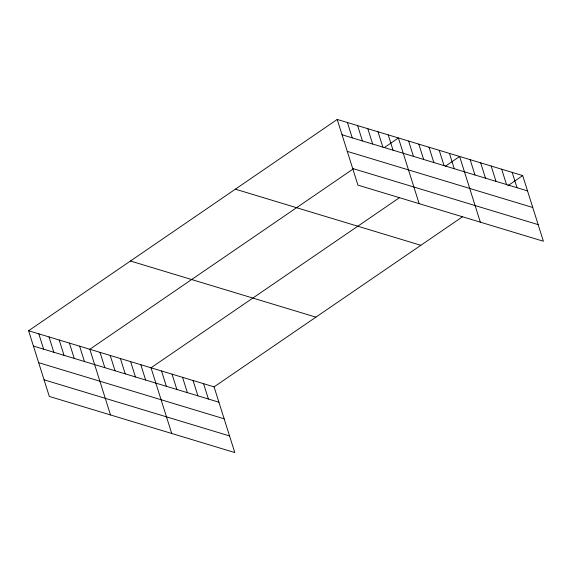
<?xml version="1.0" encoding="UTF-8"?>
<svg xmlns="http://www.w3.org/2000/svg" width="572" height="572" viewBox="0 0 572 572"><rect width="100%" height="100%" fill="white"/><g stroke="black" fill="none" stroke-linecap="round" stroke-linejoin="round"><path stroke-width="0.86" d="M28.6 330.752L214.078 386.872L234.792 452.559L49.306 396.432L28.6 330.752L337.208 119.441L522.694 175.568L543.4 241.248L357.922 185.128L337.208 119.441M353.16 168.954L89.811 349.27L110.518 414.95M384.277 147.647L398.419 137.966L419.133 203.646M399.513 197.647L151.015 367.789L171.729 433.476M445.481 166.173L459.631 156.485L480.337 222.172M214.078 386.872L462.576 216.731M507.836 185.736L522.694 175.568M342.042 134.763L527.52 190.891M347.283 151.387L532.761 207.507M352.681 168.504L538.159 224.632M235.371 189.175L420.849 245.295M130.445 261.018L315.923 317.145M33.433 346.074L218.912 402.195M38.674 362.691L224.153 418.811M44.073 379.815L229.551 435.935M512.183 172.386L517.009 187.709M501.673 169.205L506.499 184.527M491.162 166.023L495.988 181.345M480.652 162.848L485.478 178.171M470.141 159.667L474.967 174.989M449.428 153.396L454.254 168.719M439.224 150.314L444.058 165.637M429.021 147.226L433.855 162.548M418.826 144.137L423.652 159.459M408.623 141.048L413.449 156.37M388.216 134.878L393.05 150.2M378.013 131.789L382.847 147.111M367.817 128.707L372.644 144.022M357.614 125.618L362.448 140.941M347.411 122.53L352.245 137.852M203.568 383.69L208.401 399.013M193.057 380.516L197.891 395.831M182.547 377.334L187.38 392.657M172.036 374.152L176.87 389.475M161.526 370.971L166.359 386.293M140.812 364.707L145.645 380.03M130.616 361.618L135.442 376.941M120.413 358.53L125.239 373.852M110.21 355.441L115.043 370.763M100.007 352.359L104.84 367.682M79.608 346.182L84.434 361.504M69.405 343.093L74.238 358.415M59.202 340.011L64.035 355.334M49.006 336.922L53.832 352.245M38.803 333.833L43.629 349.156"/></g></svg>
